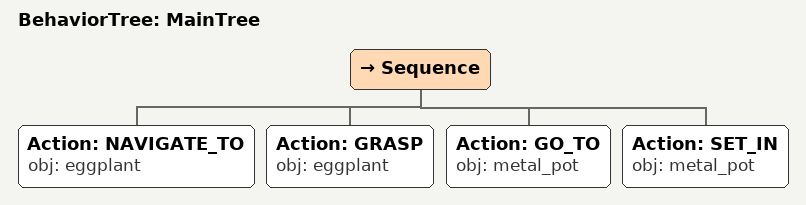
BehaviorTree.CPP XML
<root main_tree_to_execute="MainTree">
  <BehaviorTree ID="MainTree">
    <Sequence>
      <!-- Navigate to eggplant -->
      <Action ID="NAVIGATE_TO" obj="eggplant" />
      <!-- Grasp eggplant -->
      <Action ID="GRASP" obj="eggplant" />
      <!-- Go to metal_pot -->
      <Action ID="GO_TO" obj="metal_pot" />
      <!-- Set in metal_pot -->
      <Action ID="SET_IN" obj="metal_pot" />
    </Sequence>
  </BehaviorTree>
</root>
